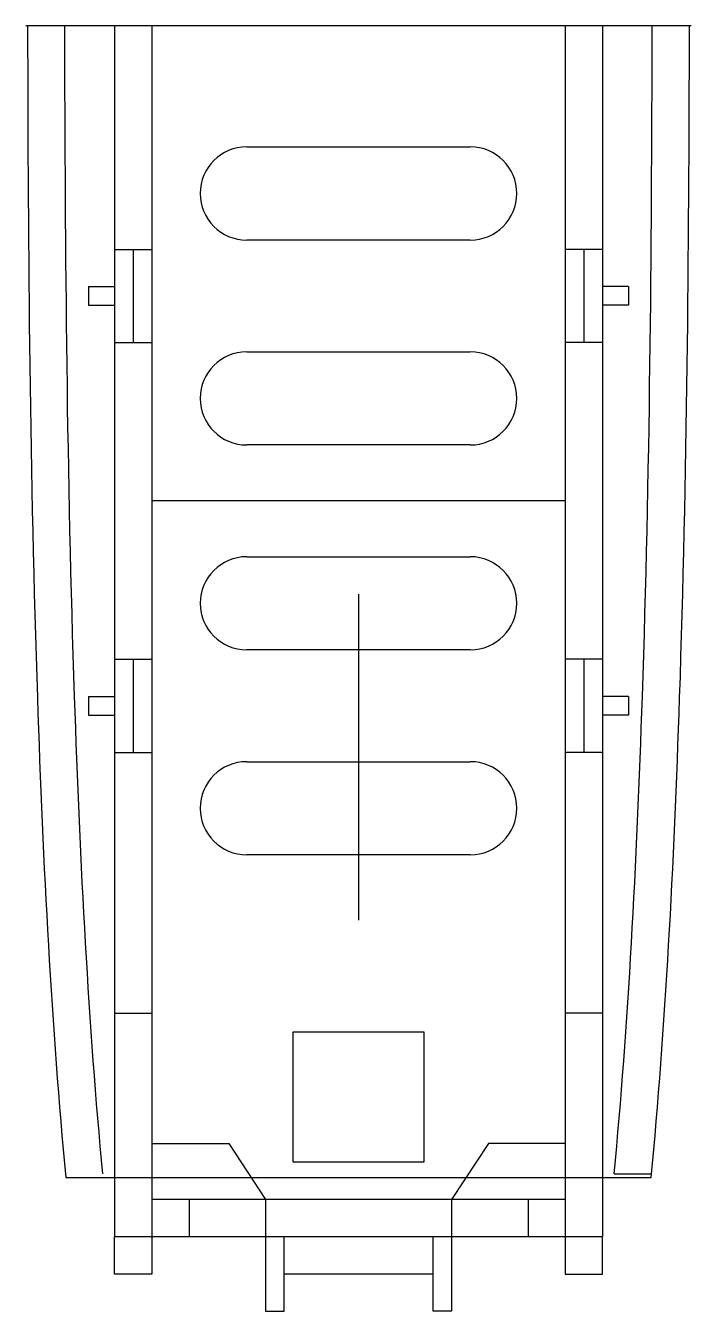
# Model space of a CAD drawing. Header units: millimetres. Extents: x -17.9 to 17.9, y -41 to 28.
import ezdxf

# ---------------------------------------------------------------- set-up
doc = ezdxf.new("R2010")
doc.units = ezdxf.units.MM
doc.layers.get('0').update_dxf_attribs({"linetype": 'CONTINUOUS'})

msp = doc.modelspace()

# ---------------------------------------------------------------- linework, layer by layer
for p, q in [((17.866, 28), (-17.867, 28)), ((17.766, 28), (-17.766, 28)), ((-13.1, 28), (-13.1, -33.818)), ((-11.1, 28), (-11.1, -33.818)), ((11.1, 28), (11.1, -33.818)), ((13.1, 28), (13.1, -33.818)), ((-6, 21.5), (6, 21.5)), ((-13.1, 16), (-11.1, 16)), ((-12.1, 16), (-12.1, 11)), ((6, 16.5), (-6, 16.5)), ((13.1, 16), (11.1, 16)), ((12.1, 16), (12.1, 11)), ((-14.5, 14), (-13.1, 14)), ((-14.5, 14), (-14.5, 13)), ((14.5, 14), (13.1, 14)), ((14.5, 14), (14.5, 13)), ((-14.5, 13), (-13.1, 13)), ((14.5, 13), (13.1, 13)), ((-13.1, 11), (-11.1, 11)), ((-6, 10.5), (6, 10.5)), ((13.1, 11), (11.1, 11)), ((6, 5.5), (-6, 5.5)), ((11.1, 2.5), (-11.1, 2.5)), ((-6, -0.5), (6, -0.5)), ((0, -2.5), (0, -20)), ((6, -5.5), (-6, -5.5)), ((-13.1, -6), (-11.1, -6)), ((-12.1, -6), (-12.1, -11)), ((13.1, -6), (11.1, -6)), ((12.1, -6), (12.1, -11)), ((-14.5, -8), (-13.1, -8)), ((-14.5, -8), (-14.5, -9)), ((14.5, -8), (13.1, -8)), ((14.5, -8), (14.5, -9)), ((-14.5, -9), (-13.1, -9)), ((14.5, -9), (13.1, -9)), ((-13.1, -11), (-11.1, -11)), ((13.1, -11), (11.1, -11)), ((-6, -11.5), (6, -11.5)), ((6, -16.5), (-6, -16.5)), ((-13.1, -25), (-11.1, -25)), ((13.1, -25), (11.1, -25)), ((-11.1, -32), (-6.97, -32)), ((-6.97, -32), (-5, -35)), ((6.97, -32), (5, -35)), ((11.1, -32), (6.97, -32)), ((13.726, -33.628), (15.735, -33.628)), ((-15.717, -33.818), (15.717, -33.818)), ((-13.1, -33.818), (-13.1, -37)), ((-11.1, -33.818), (-11.1, -35)), ((11.1, -33.818), (11.1, -35)), ((13.1, -33.818), (13.1, -37)), ((11.1, -35), (-11.1, -35)), ((-11.1, -35), (-11.1, -39)), ((-9.1, -35), (-9.1, -37)), ((-5, -35), (-5, -37)), ((5, -35), (5, -37)), ((9.1, -35), (9.1, -37)), ((11.1, -35), (11.1, -39)), ((-5.9, -37), (-13.1, -37)), ((-13.1, -39), (-13.1, -37)), ((13.1, -37), (-5.9, -37)), ((-5, -37), (-5, -41)), ((-4, -41), (-4, -37)), ((4, -41), (4, -37)), ((5, -37), (5, -41)), ((13.1, -39), (13.1, -37)), ((-11.1, -39), (-13.1, -39)), ((4, -39), (-4, -39)), ((11.1, -39), (13.1, -39)), ((-5, -41), (-4, -41)), ((5, -41), (4, -41))]:
    msp.add_line(p, q)
msp.add_lwpolyline([(3.5, -33), (-3.5, -33), (-3.5, -26), (3.5, -26)], close=True)
for centre, start, end in [((-6, 19), 90, 270), ((6, 19), -90, 90), ((-6, 8), 90, 270), ((6, 8), -90, 90), ((-6, -3), 90, 270), ((6, -3), -90, 90), ((-6, -14), 90, 270), ((6, -14), -90, 90)]:
    msp.add_arc(centre, 2.5, start, end)
for points, knots in [([(-17.766, 28), (-17.746, 15.509), (-17.641, 3.868), (-17.241, -8.063), (-16.939, -17.074), (-16.476, -25.877), (-15.717, -33.818)], [-5.903343, -5.903343, -5.903343, -5.903343, -3.032223, -3.032223, -3.032223, -0.863828, -0.863828, -0.863828, -0.863828]), ([(-13.726, -33.628), (-14.479, -25.749), (-14.941, -16.982), (-15.242, -7.996), (-15.641, 3.904), (-15.746, 15.521), (-15.766, 28.003)], [0.863828, 0.863828, 0.863828, 0.863828, 3.032223, 3.032223, 3.032223, 5.903343, 5.903343, 5.903343, 5.903343]), ([(13.726, -33.628), (14.479, -25.749), (14.941, -16.982), (15.242, -7.996), (15.641, 3.904), (15.746, 15.521), (15.766, 28.003)], [0.863828, 0.863828, 0.863828, 0.863828, 3.032223, 3.032223, 3.032223, 5.903343, 5.903343, 5.903343, 5.903343]), ([(15.717, -33.818), (16.476, -25.877), (16.939, -17.074), (17.241, -8.063), (17.641, 3.868), (17.746, 15.509), (17.766, 28)], [0.863828, 0.863828, 0.863828, 0.863828, 3.032223, 3.032223, 3.032223, 5.903343, 5.903343, 5.903343, 5.903343])]:
    msp.add_open_spline(points, degree=3, knots=knots)

doc.saveas('drawing.dxf')
